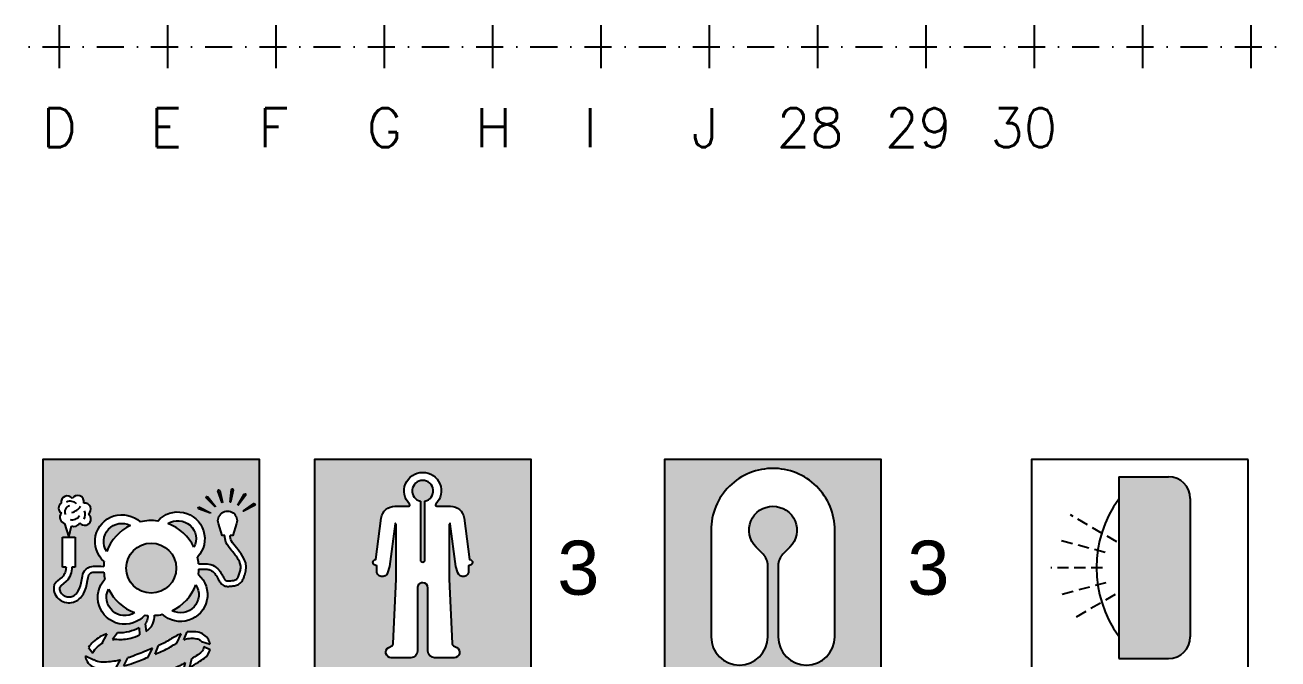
# Model space of a CAD drawing. Header units: millimetres. Extents: x 1084702 to 1166801, y 36632 to 124519.
# Drawn here: x 1107734 to 1113517, y 99983 to 102911 of the extents above; entities that cross this region are included whole.
import ezdxf
from ezdxf.enums import TextEntityAlignment as Align

# ---------------------------------------------------------------- set-up
doc = ezdxf.new("R2010")
doc.units = ezdxf.units.MM
doc.header["$LTSCALE"] = 250
doc.linetypes.add('DASHDOT', pattern=[1, 0.5, -0.25, 0, -0.25])
doc.linetypes.add('HIDDEN', pattern=[0.375, 0.25, -0.125])
doc.layers.get('0').update_dxf_attribs({"color": 255})
for name, color, linetype in [('%symbol', 1, 'Continuous'), ('SAFECO3', 80, 'Continuous'), ('SAFECO4', 130, 'Continuous'), ('SAFECO7', 255, 'Continuous'), ('SAFETX1', 1, 'Continuous')]:
    doc.layers.add(name, color=color, linetype=linetype)
doc.styles.add('18', font='romans', dxfattribs={"height": 180})
doc.styles.add('SYMBOL TXT', font='arial.ttf')

# ---------------------------------------------------------------- blocks, each defined once
blk = doc.blocks.new('A$C64097268')
at = {"color": 210}
for p, q in [((15500, -99.99999999994179), (15500, 100.0000000000582)), ((16000, -99.99999999988358), (16000, 100.0000000001164)), ((16500, -99.99999999985448), (16500, 100.0000000001455)), ((17000, -99.99999999988358), (17000, 100.0000000001164)), ((17500, -99.99999999988358), (17500, 100.0000000001164)), ((18000, -99.99999999982538), (18000, 100.0000000001746)), ((18500, -99.99999999979627), (18500, 100.0000000002037))]:
    blk.add_line(p, q, dxfattribs=at)
for p, q in [((19000, -99.9999999999709), (19000, 100.0000000000291)), ((19500, -99.9999999999709), (19500, 100.0000000000291)), ((20000, -99.9999999999709), (20000, 100.0000000000291)), ((20500, -99.9999999999709), (20500, 100.0000000000291)), ((21000, -99.9999999999709), (21000, 100.0000000000291))]:
    blk.add_line(p, q)
at = {"linetype": 'DASHDOT'}
blk.add_line((-2084.205947532144, 0), (35128.7032418942, 0), dxfattribs=at)
at = {"color": 210, "style": '18'}
for s, p in [('D', (15419.2473687584, -464.2173886311066)), ('E', (15919.2473687584, -464.2173886310484)), ('F', (16419.2473687584, -464.2173886310193)), ('G', (16919.2473687584, -464.2173886310484)), ('H', (17419.2473687584, -464.2173886310484)), ('I', (17919.2473687584, -464.2173886309902)), ('J', (18419.2473687584, -464.2173886309611))]:
    blk.add_text(s, height=180, dxfattribs=at).set_placement(p)
at = {"style": '18'}
for s, p in [('28', (18810.87966209298, -464.2173886311357)), ('29', (19310.87966209298, -464.2173886311357)), ('30', (19797.19565746692, -464.2173886311357))]:
    blk.add_text(s, height=180, dxfattribs=at).set_placement(p)
blk = doc.blocks.new('A.4.22_SYMB')
at = {"layer": 'SAFECO3'}
h = blk.add_hatch(color=256, dxfattribs=at)
h.dxf.hatch_style = 1
h.paths.add_polyline_path([(-600, 0), (600, 0), (600, 1200), (-600, 1200)])
edge = h.paths.add_edge_path(flags=16)
edge.add_arc((3.994500730186701e-09, 1025.563154069328), 102.9600000018763, -45.070620594803415, 90.00000000278283, ccw=False)
edge.add_arc((77.37507279785495, 947.9971066584403), 6.600000001790751, 134.9293794115795, 270.0000000064323)
edge.add_line((77.3750727985971, 941.3971066566592), (153.5950310281842, 941.3971066566592))
edge.add_arc((153.5950310282133, 864.8371066566615), 76.55999999999037, 7.499999999998522, 90.00000000002609, ccw=False)
edge.add_line((229.5000496149878, 874.8301919330261), (259.6658396439088, 645.6982682571943))
edge.add_arc((259.5060637641, 629.1968459784985), 16.50219577969458, -53.45161105265959, 89.44524796955221, ccw=False)
edge.add_line((269.3331455926163, 615.9397373840038), (254.1250654273899, 610.1698975328673))
edge.add_line((254.1250654273827, 610.1698975328472), (254.4597255333501, 584.9786763908887))
edge.add_arc((223.7033843882091, 580.9379563922703), 31.02063730396092, -163.08516418708996, 7.484564410227392, ccw=False)
edge.add_line((194.0247532292342, 571.9125039784703), (183.786477412199, 606.03673892601))
edge.add_line((183.786477412199, 606.0367389260209), (152.6536275634426, 842.5142112055419))
edge.add_arc((150.0362131294096, 842.1696220580488), 2.640000000013335, 7.500000000783778, 179.9999999988157)
edge.add_line((147.3962131293956, 842.169622058107), (147.3962131293665, 536.8015550062846))
edge.add_line((147.3962131293665, 536.8015550062846), (162.9709910589809, 180.0804928367124))
edge.add_arc((178.7959148888258, 180.7714239326306), 15.83999999998589, 182.5000000001745, 241.9973945946944)
edge.add_line((171.3588493630014, 166.7858722322271), (188.3086384413837, 157.7725208302545))
edge.add_arc((174.054262850128, 130.9668800712097), 30.35999999999006, -89.9999999999871, 61.997394594476475, ccw=False)
edge.add_line((174.054262850128, 100.6068800712237), (65.99999999913416, 100.6068800712237))
edge.add_arc((65.99999999914144, 137.5668800712156), 36.95999999999911, 180, 269.99999999998806, ccw=False)
edge.add_line((29.03999999913503, 137.5668800712156), (29.03999999913503, 487.3489887943088))
edge.add_arc((-4.292814992368221e-10, 487.3489887947217), 29.03999999956567, 359.9999999991925, 449.9999999991521)
edge.add_arc((-7.275957614183426e-12, 487.3489887942851), 29.04000000002269, 89.99999999998654, 179.9999999999462)
edge.add_line((-29.04000000000815, 487.3489887943142), (-29.04000000000815, 137.566880071221))
edge.add_arc((-66.00000000000728, 137.5668800712156), 36.95999999999997, -89.99999999997749, 0, ccw=False)
edge.add_line((-65.99999999999272, 100.6068800712237), (-174.0542628510011, 100.6068800712237))
edge.add_arc((-174.0542628509938, 130.9668800712097), 30.35999999999148, 118.0026054055121, 269.99999999997425, ccw=False)
edge.add_line((-188.3086384422422, 157.7725208302581), (-171.3588493638745, 166.7858722322308))
edge.add_arc((-178.7959148896989, 180.7714239326306), 15.83999999999637, 298.0026054053056, 357.4999999998255)
edge.add_line((-162.970991059854, 180.0804928367143), (-147.3962131302396, 536.8015550062864))
edge.add_line((-147.3962131302396, 536.8015550062846), (-147.3962131302687, 842.169622058107))
edge.add_arc((-150.0362131302827, 842.1696220580488), 2.64000000001431, 1.184322906836722e-09, 172.4999999992162)
edge.add_line((-152.6536275643157, 842.5142112055328), (-183.7864774130721, 606.0367389260118))
edge.add_line((-183.7864774130721, 606.0367389260209), (-194.0247532301073, 571.9125039784813))
edge.add_arc((-223.7033843890822, 580.9379563922703), 31.02063730396112, 172.5154355897725, 343.08516418709, ccw=False)
edge.add_line((-254.4597255342233, 584.9786763908924), (-254.1250654282558, 610.1698975328509))
edge.add_line((-254.1250654282558, 610.1698975328472), (-269.3331455934822, 615.9397373839838))
edge.add_arc((-259.5060637649731, 629.1968459784985), 16.50219577968123, 90.5547520304479, 233.4516110526597, ccw=False)
edge.add_line((-259.665839644782, 645.6982682571979), (-229.5000496158464, 874.8301919330297))
edge.add_arc((-153.5950310290791, 864.8371066566615), 76.55999999998814, 89.99999999997891, 172.5000000000008, ccw=False)
edge.add_line((-153.59503102905, 941.3971066566592), (-77.37507279946294, 941.3971066566592))
edge.add_arc((-77.3750727987208, 947.9971066584403), 6.600000001781152, 269.9999999935084, 405.0706205883786)
edge.add_arc((-5.427864380180836e-09, 1025.563154069576), 102.9600000016442, 89.99999999753982, 225.0706205951283, ccw=False)
h = blk.add_hatch(color=256, dxfattribs=at)
h.dxf.hatch_style = 1
edge = h.paths.add_edge_path()
edge.add_line((-12.53999999997905, 968.5181079742615), (-12.54000000001543, 643.640987540814))
edge.add_arc((-7.275957614183426e-12, 643.6409875408135), 12.54000000000815, 180, 360)
edge.add_line((12.54000000000087, 643.6409875408135), (12.54000000001543, 968.5181079744793))
edge.add_arc((-4.802132025361061e-10, 1025.563154069343), 58.40709617826157, 282.397924000715, 617.6020760002823)
at = {"layer": 'SAFECO7', "lineweight": -3}
blk.add_lwpolyline([(-600, 0), (600, 0), (600, 1200), (-600, 1200)], close=True, dxfattribs=at)
at = {"layer": 'SAFECO7'}
for points in [[(-1.011358108371496e-09, 1128.523154071212, -0.668624443439844), (72.7139238327727, 952.6697601175401, 0.6686244434223756), (77.3750727985971, 941.3971066566592), (153.5950310281769, 941.3971066566592, -0.3763733489131781), (229.5000496149878, 874.8301919330261), (259.6658396439088, 645.6982682571979, -0.7192139397847099), (269.3331455926163, 615.9397373840038), (254.1250654273827, 610.1698975328472), (254.4597255333501, 584.9786763908924, -0.9209148608570943), (194.0247532292342, 571.9125039784703), (183.786477412199, 606.0367389260209), (152.6536275634426, 842.5142112055328, 0.9366022079736813), (147.3962131293956, 842.169622058107), (147.3962131293665, 536.8015550062846), (162.9709910589809, 180.0804928367143, 0.2656000868021967), (171.3588493630014, 166.7858722322271), (188.3086384413837, 157.7725208302581, -0.7812673191955951), (174.054262850128, 100.6068800712237), (65.99999999913416, 100.6068800712237, -0.4142135623729762), (29.03999999913503, 137.5668800712156), (29.03999999913503, 487.3489887943142, 0.4142135623730951), (0, 516.3889887942933, 0.4142135623730951), (-29.04000000000815, 487.3489887943142), (-29.04000000000815, 137.5668800712156, -0.4142135623729762), (-65.99999999999272, 100.6068800712237), (-174.0542628510011, 100.6068800712237, -0.7812673191955951), (-188.3086384422422, 157.7725208302581), (-171.3588493638745, 166.7858722322271, 0.2656000868021967), (-162.970991059854, 180.0804928367143), (-147.3962131302396, 536.8015550062846), (-147.3962131302687, 842.169622058107, 0.9366022079736813), (-152.6536275643157, 842.5142112055328), (-183.7864774130721, 606.0367389260209), (-194.0247532301073, 571.9125039784703, -0.9209148608570943), (-254.4597255342233, 584.9786763908924), (-254.1250654282558, 610.1698975328472), (-269.3331455934895, 615.9397373840038, -0.7192139397847099), (-259.665839644782, 645.6982682571979), (-229.5000496158464, 874.8301919330261, -0.3763733489131781), (-153.59503102905, 941.3971066566592), (-77.37507279947022, 941.3971066566592, 0.6686244434223756), (-72.71392383363127, 952.6697601175401, -0.668624443439844)], [(-12.53999999997905, 968.5181079742615), (-12.54000000001543, 643.6409875408135, 1), (12.54000000000087, 643.6409875408135), (12.54000000001543, 968.5181079744798, 9.206709910147755)]]:
    blk.add_lwpolyline(points, format="xyb", close=True, dxfattribs=at)
at = {"layer": 'SAFETX1', "style": 'SYMBOL TXT'}
blk.add_attdef('NUMBER', text='', height=200, dxfattribs=at).set_placement((745.6670587044209, 600), align=Align.MIDDLE_LEFT)
blk = doc.blocks.new('S.4.14_SYMB')
at = {"layer": 'SAFECO3'}
h = blk.add_hatch(color=256, dxfattribs=at)
h.paths.add_polyline_path([(599.9999999999982, 1200), (-600.0000000000018, 1200), (-600.0000000000018, 0), (599.9999999999982, 0)])
h.paths.add_polyline_path([(316.3301361559916, 202.3239430895046, -0.0946075587607465), (326.233549589173, 175.3361722284026), (278.9385878728335, 191.6486208979477, 0.05321766405590142), (271.2592936106794, 198.2684262733092, 0.1057056787516804), (252.3320687833984, 206.1475854866912, 0.06682487117819809), (211.2569799461744, 208.2189946735307, 0.08033469671288579), (179.7142512156552, 200.3865577841643), (199.3264959100761, 243.6213302807009, -0.07860663462983712), (259.0007602514506, 242.0128744737158, -0.1057062732578866), (292.0107677245232, 228.2712048465473, -0.1067381103742705)], flags=16)
edge = h.paths.add_edge_path(flags=16)
edge.add_arc((26.20649224489352, 473.0358590745745), 136.1354359802691, 266.7446731304202, 284.9079062654446, ccw=False)
edge.add_arc((-148.1926921778741, 346.3368693160301), 166.9233001464295, 339.84657867084695, 356.83476692009384, ccw=False)
edge.add_arc((-54.57046230757624, 311.976983425553), 67.19505096750603, 312.66613718299044, 339.8465786693599, ccw=False)
edge.add_arc((-132.6174911606286, 396.656100924909), 182.355337756221, 304.60467179762986, 312.6661371837182, ccw=False)
edge.add_line((-29.05591442159675, 246.561234152221), (-33.75430975939707, 289.3915423388389))
edge.add_arc((-54.57080073064208, 311.9772094978398), 30.71544655988551, 312.665778695991, 339.846587957446)
edge.add_arc((-148.1920967150654, 346.3367354361581), 130.4426950154063, 339.8465879551617, 355.0338861748684)
edge.add_arc((-7.359930299235202, 542.9433597037132), 208.1830519580124, 262.11442427880957, 267.00449632462335, ccw=False)
edge.add_arc((-147.3941339190715, 435.1486618671515), 148.7029592308398, 137.0441948883072, 318.55850811038545, ccw=False)
edge.add_arc((7.275957614183426e-12, 597.7094492388023), 263.4411168000384, 185.0313498827466, 193.4397113830703, ccw=False)
edge.add_line((-262.4260415459885, 574.605450897594), (-281.1688065937636, 575.2256398294264))
edge.add_line((-281.1688065937633, 575.2256398294267), (-299.4838457421656, 576.0267354620448))
edge.add_line((-299.4838457421665, 576.0267354620446), (-316.6674633931569, 575.6775669238414))
edge.add_line((-316.6674633931561, 575.6775669238414), (-323.916169535421, 574.7539599964658))
edge.add_line((-323.9161695354214, 574.7539599964657), (-330.2379844228294, 573.1991980263555))
edge.add_line((-330.237984422829, 573.1991980263556), (-335.2940701151695, 571.0556719686281))
edge.add_line((-335.2940701151692, 571.0556719686283), (-339.1299522765125, 568.3498563797916))
edge.add_line((-339.129952276513, 568.3498563797912), (-342.2132437704875, 564.7613968976225))
edge.add_line((-342.2132437704877, 564.761396897622), (-344.9168566782189, 559.8507425363646))
edge.add_line((-344.9168566782191, 559.8507425363641), (-347.2468283212382, 553.5718205271977))
edge.add_line((-347.2468283212384, 553.5718205271987), (-349.1875912816928, 546.1946144900437))
edge.add_line((-349.1875912816922, 546.194614490043), (-352.459700465917, 528.6027299634106))
edge.add_line((-352.4597004659172, 528.6027299634115), (-355.9356986854344, 509.5145138266527))
edge.add_line((-355.9356986854345, 509.5145138266525), (-360.8609698514221, 490.4105878722482))
edge.add_line((-360.8609698514229, 490.4105878722476), (-367.4664167651531, 472.1135367467496))
edge.add_line((-367.4664167651517, 472.1135367467505), (-375.8185218361983, 455.2300583713086))
edge.add_line((-375.8185218361978, 455.2300583713077), (-383.4514034021727, 443.0392474967532))
edge.add_line((-383.451403402174, 443.0392474967521), (-395.5637477349294, 429.1980748106803))
edge.add_line((-395.5637477349301, 429.1980748106835), (-410.0197728467774, 417.9570949117411))
edge.add_line((-410.0197728467756, 417.9570949117369), (-426.7547795441184, 410.0166674888937))
edge.add_line((-426.7547795441187, 410.0166674888933), (-445.5727254866689, 405.8302358121531))
edge.add_line((-445.5727254866688, 405.8302358121582), (-465.3031251110707, 405.6883807585317))
edge.add_line((-465.3031251110715, 405.6883807585291), (-484.9214981291494, 409.8527820264135))
edge.add_line((-484.9214981291479, 409.8527820264135), (-498.5434046633902, 416.3637232252506))
edge.add_line((-498.5434046633909, 416.3637232252513), (-507.2127638258323, 421.979393828136))
edge.add_line((-507.2127638258316, 421.9793938281364), (-515.1678587294389, 428.8221925165137))
edge.add_line((-515.1678587294409, 428.8221925165126), (-522.2132570205383, 436.7227582052717))
edge.add_line((-522.2132570205376, 436.7227582052728), (-528.2428332503647, 445.4220117304795))
edge.add_line((-528.2428332503641, 445.4220117304794), (-533.1826577823681, 454.720074186757))
edge.add_line((-533.1826577823686, 454.7200741867564), (-538.9152385189036, 469.5531847019953))
edge.add_line((-538.9152385189045, 469.5531847019993), (-540.8965111153857, 489.9878559395268))
edge.add_line((-540.8965111153848, 489.9878559395256), (-536.9581639656188, 504.0840238407283))
edge.add_line((-536.958163965619, 504.0840238407254), (-532.2991277986316, 512.6894522573701))
edge.add_line((-532.2991277986312, 512.6894522573712), (-526.3213461606008, 520.0537736534757))
edge.add_line((-526.321346160601, 520.0537736534752), (-519.5786474961369, 526.490135804591))
edge.add_line((-519.5786474961369, 526.49013580459), (-505.822138544948, 537.4856640658553))
edge.add_line((-505.8221385449469, 537.4856640658545), (-492.958869355855, 548.3331626921126))
edge.add_line((-492.9588693558562, 548.3331626921135), (-487.9394396744702, 553.763508435628))
edge.add_line((-487.9394396744701, 553.7635084356298), (-483.6523623582864, 559.7297011688781))
edge.add_line((-483.6523623582871, 559.7297011688788), (-480.0664927914362, 566.1991556767325))
edge.add_line((-480.0664927914349, 566.1991556767316), (-477.1612651723416, 573.1014488260289))
edge.add_line((-477.1612651723408, 573.1014488260262), (-474.9277054408094, 580.3401939241132))
edge.add_line((-474.9277054408103, 580.3401939241157), (-473.3548225228019, 587.8081583187592))
edge.add_line((-473.3548225228024, 587.8081583187595), (-472.427098838156, 595.3905900505239))
edge.add_line((-472.4270988381559, 595.3905900505233), (-472.1236384626483, 602.9644500491852))
edge.add_line((-472.1236384626482, 602.964450049185), (-491.2569273464634, 602.964450049185))
edge.add_line((-491.2569273464633, 602.964450049185), (-491.2569273464632, 770.0714339531842))
edge.add_line((-491.2569273464633, 770.0714339531842), (-455.9154544664653, 770.0714339531842))
edge.add_line((-455.9154544664652, 770.0714339531842), (-479.9615676855906, 845.662132506924))
edge.add_arc((-471.9797211464866, 879.3336992891855), 34.60468586400005, 138.6450134546054, 256.6641878175098, ccw=False)
edge.add_arc((-478.4055140024793, 930.7512460571743), 34.60468586400002, 128.1975493897878, 235.6019460535421, ccw=False)
edge.add_arc((-465.5540144744682, 962.8871912411851), 34.604685864, 36.36717163714178, 188.2084805538072, ccw=False)
edge.add_arc((-407.7224820585016, 966.100734049196), 34.60468586400004, -12.521970082314624, 149.9938316513752, ccw=False)
edge.add_arc((-369.1681558425225, 924.3239880731853), 34.60468586399998, -52.12571557306052, 97.92768024174188, ccw=False)
edge.add_arc((-369.1681558425134, 869.6928984971855), 34.60468586399996, -140.87749394482108, 52.125715573079276, ccw=False)
edge.add_arc((-426.9996882584765, 863.2657266971946), 34.604685864, 243.5817306607355, 333.5607076487516, ccw=False)
edge.add_line((-442.3960315081622, 832.2748103137747), (-455.9154544664648, 770.0714339531816))
edge.add_line((-455.9154544664652, 770.0714339531842), (-420.5739815864599, 770.0714339531842))
edge.add_line((-420.5739815864599, 770.0714339531842), (-420.5739815864599, 602.964450049185))
edge.add_line((-420.5739815864599, 602.964450049185), (-439.6976422394747, 602.964450049185))
edge.add_line((-439.6976422394746, 602.964450049185), (-440.1060920260077, 592.770231135307))
edge.add_line((-440.1060920260079, 592.770231135306), (-441.3636277141943, 582.4921939742611))
edge.add_line((-441.3636277141941, 582.4921939742635), (-443.5296677838866, 572.20795098797))
edge.add_line((-443.5296677838869, 572.2079509879695), (-446.6753365226485, 562.0131512512744))
edge.add_line((-446.6753365226486, 562.0131512512744), (-450.8816100254797, 552.0198093898939))
edge.add_line((-450.8816100254789, 552.0198093898944), (-456.2338543586459, 542.3635459417146))
edge.add_line((-456.2338543586466, 542.3635459417128), (-462.7922065042609, 533.2364903680852))
edge.add_line((-462.7922065042603, 533.2364903680864), (-470.5326308309105, 524.8623955080553))
edge.add_line((-470.5326308309104, 524.8623955080548), (-485.2603606272747, 512.4426112070641))
edge.add_line((-485.2603606272751, 512.442611207065), (-498.2370275205916, 502.0704079054281))
edge.add_line((-498.2370275205922, 502.0704079054267), (-502.4619066532126, 498.0374748773606))
edge.add_line((-502.4619066532123, 498.0374748773611), (-505.2428107028264, 494.6115432470111))
edge.add_line((-505.2428107028263, 494.6115432470106), (-506.7327848036604, 491.8595007627145))
edge.add_line((-506.7327848036603, 491.8595007627155), (-507.5608391150761, 488.8957212478132))
edge.add_line((-507.5608391150763, 488.8957212478126), (-507.8495533533297, 484.8822104347057))
edge.add_line((-507.8495533533296, 484.8822104347055), (-507.3628868215692, 479.8627746456036))
edge.add_line((-507.3628868215692, 479.8627746456041), (-505.9676544875271, 474.1793521608763))
edge.add_line((-505.9676544875274, 474.1793521608779), (-503.6601666819641, 468.2087041742938))
edge.add_line((-503.6601666819643, 468.2087041742925), (-500.5260777811735, 462.3095160241217))
edge.add_line((-500.5260777811727, 462.309516024121), (-496.7129778703542, 456.8081140056743))
edge.add_line((-496.7129778703547, 456.8081140056747), (-492.4135358217343, 451.9868075405835))
edge.add_line((-492.4135358217336, 451.986807540583), (-487.7517854500851, 447.9768718056581))
edge.add_line((-487.7517854500857, 447.9768718056584), (-482.684008206905, 444.694164612054))
edge.add_line((-482.6840082069048, 444.694164612054), (-477.1715205863165, 442.0593291235855))
edge.add_line((-477.1715205863165, 442.0593291235855), (-471.2778610580299, 440.0785500746424))
edge.add_line((-471.2778610580299, 440.0785500746424), (-465.1013652146737, 438.7674623969215))
edge.add_line((-465.1013652146739, 438.7674623969215), (-458.7658010090182, 438.1362193476671))
edge.add_line((-458.7658010090181, 438.1362193476671), (-452.4124760734727, 438.1818976545765))
edge.add_line((-452.4124760734721, 438.1818976545765), (-446.192904286597, 438.8843682293082))
edge.add_line((-446.1929042865977, 438.8843682293082), (-440.2621483224005, 440.203784530706))
edge.add_line((-440.2621483223993, 440.2037845307059), (-434.7435616069934, 442.0883006823131))
edge.add_line((-434.7435616069943, 442.0883006823133), (-429.6276410054069, 444.5157031311097))
edge.add_line((-429.627641005407, 444.5157031311101), (-424.8016798672043, 447.5054543577581))
edge.add_line((-424.8016798672033, 447.5054543577571), (-420.2062325478188, 451.0788661735271))
edge.add_line((-420.20623254782, 451.0788661735278), (-415.8180868398078, 455.2521343634713))
edge.add_line((-415.8180868398085, 455.2521343634726), (-411.6367302224118, 460.0303075571587))
edge.add_line((-411.6367302224098, 460.0303075571574), (-407.6758032948422, 465.4031409222659))
edge.add_line((-407.6758032948437, 465.4031409222662), (-404.1403791705038, 471.0497222937265))
edge.add_line((-404.1403791705034, 471.0497222937265), (-397.3193961004821, 484.8380929119743))
edge.add_line((-397.3193961004818, 484.8380929119739), (-391.8540721077239, 499.9770099025928))
edge.add_line((-391.8540721077243, 499.9770099025918), (-387.6018764002745, 516.4702402651742))
edge.add_line((-387.6018764002747, 516.4702402651747), (-384.3245471549593, 534.4674787661734))
edge.add_line((-384.3245471549599, 534.4674787661752), (-379.7314414183481, 559.1614547883673))
edge.add_line((-379.7314414183475, 559.1614547883655), (-372.1215582971744, 579.6689415467529))
edge.add_line((-372.1215582971745, 579.6689415467554), (-361.087450883535, 592.5108825222728))
edge.add_line((-361.087450883535, 592.5108825222705), (-351.1348376235716, 599.5314152121857))
edge.add_line((-351.134837623571, 599.5314152121864), (-340.4954387832278, 604.0419852540219))
edge.add_line((-340.4954387832277, 604.0419852540217), (-329.8520502586701, 606.6595778292249))
edge.add_line((-329.8520502586707, 606.6595778292249), (-319.0509161789104, 608.0358237500623))
edge.add_line((-319.0509161789105, 608.0358237500623), (-299.1046634238899, 608.4411286199902))
edge.add_line((-299.1046634238901, 608.4411286199902), (-279.9251071218005, 607.6022192043748))
edge.add_line((-279.9251071218005, 607.6022192043747), (-263.2754299984176, 607.05128952861))
edge.add_arc((-1.01863406598568e-10, 597.7094492387805), 263.4411167999369, 172.1629916155899, 177.9678181297573, ccw=False)
edge.add_arc((-162.5607873716617, 745.1035831579065), 148.702959230845, 47.04419488828489, 228.5585081103717, ccw=False)
edge.add_arc((-5.456968210637569e-11, 597.7094492388169), 263.4411167999938, 82.16299161559567, 103.43971138305221, ccw=False)
edge.add_arc((147.3941339190969, 760.2702366104822), 148.7029592308452, -42.9558051117296, 138.5585081103963, ccw=False)
edge.add_arc((3.637978807091713e-11, 597.7094492387951), 263.4411167999542, 5.245026877093892, 13.439711383066424, ccw=False)
edge.add_spline(control_points=[(262.3380535226443, 621.791967686444), (274.1204594711671, 621.8430832646263), (286.0342717814547, 622.4746628771136), (312.4461327186636, 621.7129657878104), (327.1921504984039, 619.7555448407802), (354.3058935202189, 607.2199857439409), (366.3162273043836, 597.3579454402498), (383.4337189323032, 576.6828469330649), (389.2883494877806, 566.3652281058457), (398.2473987436442, 549.5332565188146), (401.5083396669997, 542.7455982276006), (407.3849336627591, 533.3451499084767), (409.7806801379393, 530.5958693471766), (415.5965624809523, 527.4969114747073), (419.5959624335646, 526.7273772915505), (429.1141300724757, 526.4566699309071), (434.6254528643312, 526.8987867198448), (445.335045722406, 527.9000934794167), (450.5221405598622, 528.5719858814264), (462.5474058418531, 531.1872506155923), (468.6999825242729, 533.6251319447329), (477.5777155977466, 540.9104283295746), (480.8293922000285, 546.3602557984268), (486.2468291524474, 559.9850835812686), (488.3204870127938, 567.9914353708591), (492.6168358908235, 583.4658820157638), (494.5875437495324, 590.5900800807722), (497.030255769494, 613.3674433670094), (491.2865808023471, 629.4975607821543), (472.1087147976923, 662.0981420604076), (458.9399633794583, 677.9521797658817), (433.8288744254151, 709.176130340682), (421.6963549865959, 724.8092193520861), (408.6492514870824, 753.6887481406302), (407.3855394894545, 766.0299238762091), (407.3855394894545, 779.359404662624)], knot_values=[0.001833252626567349, 0.001833252626567349, 0.001833252626567349, 0.001833252626567349, 0.2898991778546249, 0.2898991778546249, 0.6357567511265334, 0.6357567511265334, 0.9816143243984419, 0.9816143243984419, 1.274986291568746, 1.274986291568746, 1.44612559601979, 1.44612559601979, 1.571309555370625, 1.571309555370625, 1.696493514721461, 1.696493514721461, 1.821677474072296, 1.821677474072296, 1.946861433423132, 1.946861433423132, 2.138738180325207, 2.138738180325207, 2.330614927227283, 2.330614927227283, 2.522491674129358, 2.522491674129358, 2.714368421031434, 2.714368421031434, 3.178705892508669, 3.178705892508669, 3.643043363985905, 3.643043363985905, 4.10738083546314, 4.10738083546314, 4.416261075931803, 4.416261075931803, 4.416261075931803, 4.416261075931803], degree=3, periodic=0)
edge.add_line((407.3855394894545, 779.359404662624), (393.5365191662841, 779.359404662624))
edge.add_line((393.5365191662841, 779.359404662624), (372.0118828237406, 844.1285607852743))
edge.add_arc((422.3794138896956, 860.8671267102873), 53.0760565123836, -18.38311764854558, 198.3831176485456, ccw=False)
edge.add_line((472.7469449556484, 844.1285607852733), (451.2223086131049, 779.3594046626231))
edge.add_line((451.2223086131035, 779.359404662624), (437.3855394894545, 779.359404662624))
edge.add_spline(control_points=[(437.3855394894545, 779.359404662624), (437.3855394894545, 773.9265294187062), (438.2182811580187, 768.756504299352), (441.0397322369372, 752.7822083240026), (447.6439567636753, 741.4557747155486), (465.9547196429685, 716.5722293443396), (477.7142043234544, 702.9667780942109), (500.5854336688553, 672.9238915872556), (511.8442332613322, 656.4822464196332), (522.0870898015037, 629.2067998644634), (524.3945085040741, 620.3069227311353), (526.1027356806571, 601.4614677201898), (525.0881588591565, 591.2035281888675), (522.0831493776477, 577.4047280446975), (520.7050780277987, 572.4930798029236), (518.1098398156155, 563.145199721359), (516.8504606746264, 558.3757657444949), (513.3744554167406, 547.0458223177993), (511.1189581351045, 540.5398532703839), (504.4160688420652, 527.4542654402321), (499.829349154641, 520.5964331499708), (486.0550827777097, 508.8495290750725), (478.9134556277186, 505.5028348968335), (465.0669503155132, 500.7855314869666), (458.2897105872744, 499.4667286348267), (445.3905958856612, 497.6697053494427), (439.6545029311947, 497.1340612874628), (426.3826843690094, 496.405583147076), (418.8105604539214, 496.2269516527449), (406.6909440901345, 499.0795460225199), (402.9206847479345, 500.310997749184), (395.01365794923, 504.4233232391416), (391.1763774782285, 507.342930596511), (384.1322356869405, 514.2488169267599), (381.2498281856006, 518.5130485623231), (375.0472030369256, 528.5746534351347), (372.0576837031313, 534.7771349399554), (366.7760578288999, 544.885391984586), (364.091404107332, 549.7890699303825), (357.1226060076569, 561.3326792125008), (352.8049791196372, 567.2046175979194), (343.4824601428536, 576.4954774455691), (339.0139631458496, 580.0603595107241), (329.8070471450173, 585.7248485518357), (325.4609700304336, 587.6589188247308), (313.4972511318392, 591.0397049966268), (305.3077324680035, 591.9570948707405), (286.0876410987439, 592.3993968100258), (275.1251330704035, 591.8593654174947), (263.3756295279727, 591.8357969193858)], knot_values=[0.006065761490308574, 0.006065761490308574, 0.006065761490308574, 0.006065761490308574, 0.2053405365043615, 0.2053405365043615, 0.6033093616361223, 0.6033093616361223, 1.013064943853038, 1.013064943853038, 1.422820526069954, 1.422820526069954, 1.603070798868143, 1.603070798868143, 1.783321071666331, 1.783321071666331, 1.898877605203047, 1.898877605203047, 2.014434138739763, 2.014434138739763, 2.146569607128641, 2.146569607128641, 2.278705075517519, 2.278705075517519, 2.410840543906397, 2.410840543906397, 2.539295738244307, 2.539295738244307, 2.667750932582218, 2.667750932582218, 2.796206126920128, 2.796206126920128, 2.849291163679626, 2.849291163679626, 2.902376200439124, 2.902376200439124, 2.980427607606638, 2.980427607606638, 3.129010814838322, 3.129010814838322, 3.277594022070006, 3.277594022070006, 3.521473210741461, 3.521473210741461, 3.704426046643101, 3.704426046643101, 3.88737888254474, 3.88737888254474, 4.143076753009623, 4.143076753009623, 4.416261075931803, 4.416261075931803, 4.416261075931803, 4.416261075931803], degree=3, periodic=0)
edge.add_arc((-5.820766091346741e-11, 597.7094492388169), 263.4411168000463, 352.1629916156121, 358.72243414056913, ccw=False)
edge.add_arc((162.5607873716726, 450.3153153197309), 148.7029592308479, -132.9558051117129, 48.55850811039738, ccw=False)
h.paths.add_polyline_path([(325.4975657899686, 146.5981190318562, -0.184796795210541), (294.0536769476385, 98.57618924683993, -0.01417972624580055), (260.87912741947, 76.01448335034365, -0.007680400334066227), (212.5466687433127, 46.14696549912333), (223.2885475507846, 95.42619297924102, 0.00292520856067321), (241.2277445487107, 106.749049414324, 0.0141797372778109), (272.691688868179, 128.1473891766982, 0.1847968419457823), (289.8517119755397, 154.3546328003868, 0.05361578764034679), (290.7701051014865, 162.8945900124381)], flags=16)
h.paths.add_polyline_path([(115.8426095953673, 361.1049018967024, 0.1917985088281117), (246.7839356643453, 505.5199101422222, -0.7734698222529817)], flags=0)
h.paths.add_polyline_path([(165.3835639059962, 233.9338646989345), (140.761135352046, 181.2632823703025, 0.01170858819187306), (124.127139764465, 171.4627136367817, -0.03296047648619003), (55.37887864802724, 134.7974988845053, -0.004508516996605162), (21.40777337791042, 119.828699211721), (40.36889312148378, 168.0464196864195, 0.03296046931190728), (104.8779459558718, 202.4507587146254, -0.03805167677938907)], flags=16)
h.paths.add_polyline_path([(187.5063337265365, 73.70222240299336), (174.8436310019097, 24.59405361219615, -0.004747454972948663), (150.7506437272878, 11.72926697439107), (133.7661647344921, 44.01445058343234, 0.006440231071731375), (165.564022063807, 61.12839227117729, 0.006866740567566102)], flags=16)
h.paths.add_polyline_path([(-138.6411167999941, 597.7094492388132, -1), (138.641116800005, 597.7094492388132, -1)], flags=0)
h.paths.add_polyline_path([(6.999789184488691, 153.3428811321792), (-17.61626098063425, 103.522452234407, -0.006874578776687577), (-98.10413565698036, 72.06401311498121, -0.02742637759706573), (-151.4657739411214, 55.32298403643654), (-128.9867248218234, 99.85604891383264, 0.01011272687696739), (-110.9155625673247, 106.2203850025544, 0.007285479482411287), (-26.63457969687443, 139.2412126149575, 0.004509259772077883)], flags=16)
h.paths.add_polyline_path([(-64.78885050489953, 227.0870048697398, -0.0396738263750566), (-113.6989228828825, 209.9065385403919, -0.08328507398304234), (-189.7163974133109, 202.8693718550348, 0.04999177299678026), (-215.5146815416101, 202.1978537076502), (-187.0238154346171, 239.2498666604661, 0.08328493873280914), (-123.0243055572682, 245.1744791966958, 0.05123767669790501), (-67.42957405484958, 266.1564854890748)], flags=16)
h.paths.add_polyline_path([(236.6045473421091, 713.5520588341606, 0.1917985088281084), (92.18953909660013, 844.4933849031513, -0.7734698222531496)], flags=0)
h.paths.add_polyline_path([(-92.18953909659649, 350.9255135744606, -0.7734698222526729), (-236.6045473421254, 481.8668396434041, 0.191798508828089)], flags=0)
h.paths.add_polyline_path([(-169.7854743754233, 88.40425867727026), (-193.6924347810873, 46.46297790470999, -0.03655979396912488), (-266.9529213663318, 39.76549827555209, -0.1060523418080812), (-322.4495312330291, 50.62489663671295, -0.1596342195224967), (-355.719977297158, 79.87293293508628, -0.1340575055706989), (-364.1619604494063, 110.7935021937592), (-317.3334341287209, 89.99161201555398, 0.07931491629248522), (-308.0908063423594, 84.16021264123628, 0.1060522887838232), (-267.6124151095264, 76.23953654941579, 0.04276201737106993), (-188.2642833324007, 84.48565923554997, 0.009970508076616437)], flags=16)
h.paths.add_polyline_path([(-284.4861547055552, 215.9681137088191, 0.04165317858317592), (-320.7948371446328, 189.4182636347141, 0.0742385936416431), (-347.5480333941832, 158.1638129551866), (-323.043343427913, 126.8945108226035, -0.107395358036214), (-296.8879629020448, 161.8637401593296, -0.02800459779058405), (-276.1786853632711, 177.8912529956688), (-245.232827857606, 233.1987246512399, 0.06734363288578366)], flags=16)
h.paths.add_polyline_path([(327.375241353524, 901.661617388454), (261.8362193133707, 926.0356972384907), (259.3873285622667, 933.1309662819403), (267.4547189498389, 934.8876895523426), (328.264353830722, 903.6678844427079)], flags=16)
h.paths.add_polyline_path([(511.4219228389175, 913.4121644626721), (510.2884590462181, 915.2912302733312), (567.8461750867627, 954.9972562985058), (575.0629052585191, 952.9335910306108), (571.8746636875567, 945.3175566294667)], flags=16)
h.paths.add_polyline_path([(353.5168892581987, 937.9899895354465), (304.4192944861843, 987.7783954761835), (305.1984359985854, 995.2438390138122), (313.2523980628084, 993.4265444910707), (355.1705839148908, 939.4325298199983)], flags=16)
h.paths.add_polyline_path([(480.8728406096398, 946.1200939485716), (479.0514460214017, 947.3440834272915), (514.4359605735935, 1007.654905909018), (521.8486819535374, 1008.834511967521), (522.1778290107886, 1000.584631572696)], flags=16)
h.paths.add_polyline_path([(392.5623018088063, 959.8667383061256), (369.1062589156772, 1025.739898472559), (372.9674337065571, 1032.176608652779), (379.4987803895838, 1027.125829027762), (394.670702021087, 960.475242237866)], flags=16)
h.paths.add_polyline_path([(439.3630011939586, 962.8529451099603), (437.1949767894821, 963.1925016909518), (443.7757829072707, 1032.806811781309), (449.9954669550552, 1037.008649362135), (453.7803256081588, 1029.670822075379)], flags=16)
h.paths.add_polyline_path([(-115.8426095953655, 834.3139965809423, 0.1917985088280945), (-246.7839356643635, 689.8989883354625, -0.7734698222527615)], flags=0)
at = {"layer": 'SAFECO7'}
for p, q in [((-479.9615661224834, 845.662127593183), (-455.9154544664652, 770.0714339531842)), ((-491.2569273464633, 770.0714339531842), (-420.5739815864599, 770.0714339531842)), ((-491.2569273464633, 602.964450049185), (-491.2569273464633, 770.0714339531842)), ((-455.9154544664652, 770.0714339531842), (-442.3960289384358, 832.2748221371876)), ((-420.5739815864599, 770.0714339531842), (-420.5739815864599, 602.964450049185)), ((-472.1236384626482, 602.964450049185), (-491.2569273464633, 602.964450049185)), ((-420.5739815864599, 602.964450049185), (-439.6976422394746, 602.964450049185)), ((-33.75430975939707, 289.3915423388389), (-29.05591442159675, 246.561234152221)), ((-245.22847987147, 233.206495517501), (-276.1786853632675, 177.8912529956724)), ((-187.0238154346171, 239.2498666604661), (-215.5146815416101, 202.1978537076502)), ((-67.42957405484958, 266.1564854890748), (-64.78885050489953, 227.0870048697398)), ((140.761135352046, 181.2632823703025), (165.3835639059962, 233.9338646989345)), ((179.7142512156552, 200.3865577841643), (199.2871182036452, 243.534522972026)), ((-347.5480333941832, 158.1638129551866), (-323.043343427913, 126.8945108226035)), ((-17.61626098063607, 103.522452234407), (6.999789184488691, 153.3428811321792)), ((21.40777337791042, 119.828699211721), (40.36889312148378, 168.0464196864195)), ((278.9385878728335, 191.6486208979477), (326.233549589173, 175.3361722284026)), ((290.7701051014865, 162.8945900124381), (325.4975657899686, 146.5981190318562)), ((-364.1619604494063, 110.7935021937592), (-317.3334341287209, 89.99161201555398)), ((-193.6924347810873, 46.46297790470999), (-169.7854743754233, 88.40425867727026)), ((-151.4657739411214, 55.32298403643654), (-128.9867248218234, 99.85604891383264)), ((187.5063337265365, 73.70222240299336), (174.8436310019079, 24.59405361219251)), ((223.2885475507846, 95.42619297924102), (212.5466687433127, 46.14696549912333))]:
    blk.add_line(p, q, dxfattribs=at)
for points in [[(-600.0000000000018, 0), (599.9999999999982, 0), (599.9999999999982, 1200), (-600.0000000000018, 1200), (-600.0000000000018, 0)], [(353.5168892581987, 937.9899895354465), (304.4192944861843, 987.7783954761835), (305.1984359985854, 995.2438390138122), (313.2523980628084, 993.4265444910707), (355.1705839148908, 939.4325298199983)], [(392.5623018088063, 959.8667383061256), (369.1062589156772, 1025.739898472559), (372.9674337065571, 1032.176608652779), (379.4987803895838, 1027.125829027762), (394.670702021087, 960.475242237866)], [(437.1949767894821, 963.1925016909518), (443.7757829072707, 1032.806811781309), (449.9954669550552, 1037.008649362135), (453.7803256081588, 1029.670822075379), (439.3630011939586, 962.8529451099603)], [(479.0514460214017, 947.3440834272915), (514.4359605735935, 1007.654905909018), (521.8486819535374, 1008.834511967521), (522.1778290107886, 1000.584631572696), (480.8728406096398, 946.1200939485716)], [(327.375241353524, 901.661617388454), (261.8362193133707, 926.0356972384907), (259.3873285622667, 933.1309662819403), (267.4547189498389, 934.8876895523426), (328.264353830722, 903.6678844427079)], [(510.2884590462181, 915.2912302733312), (567.8461750867627, 954.9972562985058), (575.0629052585191, 952.9335910306108), (571.8746636875567, 945.3175566294667), (511.4219228389175, 913.4121644626721)]]:
    blk.add_lwpolyline(points, close=True, dxfattribs=at)
for points in [[(35.92164153986778, 858.6900188027503, -1.013302967946072), (256.2267874542504, 658.9389797915355, -0.7734698222528226)], [(407.3855394894545, 779.359404662624), (393.5365191662841, 779.359404662624), (372.0118828237446, 844.1285607852624, -1.386103725155707), (472.7469449556429, 844.1285607852624), (451.2223086131035, 779.359404662624), (437.3855394894545, 779.359404662624)], [(-260.9805695639316, 633.6310907786828, -1.013302967946072), (-61.22953055270955, 853.9362366930582, -0.7734698222528226)], [(-246.7839356643399, 689.8989883354225, -0.7734698222528921), (-115.8426095953491, 834.3139965809241)], [(-115.842609595371, 834.3139965809387, 0.1917985088280805), (-246.7839356643617, 689.8989883354661, -0.06633320487620341)], [(35.92164153984595, 858.6900188027357, 0.09310483964098976), (-61.2295305527241, 853.9362366930727, -0.06633320487620341)], [(92.18953909662196, 844.4933849031659, -0.7734698222528921), (236.6045473421091, 713.5520588341751)], [(236.6045473421091, 713.5520588341606, 0.1917985088281082), (92.18953909660013, 844.4933849031513, -0.06633320487620341)], [(-260.9805695639607, 633.6310907786974, 0.02533375143386807), (-263.2754299984172, 607.0512895286083, 0.02533375143386807)], [(262.338053522637, 621.7919676864112, 0.03577130223121495), (256.2267874542358, 658.938979791521)], [(-262.4260415459885, 574.605450897594, 0.03670486842047173), (-256.2267874542686, 536.4799186860328)], [(260.9805695639425, 561.7878076989582, -1.013302967946072), (61.22953055272774, 341.4826617845683, -0.7734698222528226)], [(260.9805695639207, 561.7878076989728, 0.02862878489883974), (263.3756295279727, 591.8357969193894, 0.02862878489883974)], [(-35.92164153985686, 336.7288796748762, -1.013302967946072), (-256.2267874542249, 536.479918686091, -0.7734698222528226)], [(115.8426095953673, 361.1049018967024, 0.1917985088281068), (246.7839356643435, 505.5199101422186, -0.06633320487620341)], [(246.7839356643581, 505.519910142204, -0.7734698222528921), (115.8426095953673, 361.1049018967024)], [(-92.18953909659649, 350.9255135744606, -0.7734698222528921), (-236.6045473420982, 481.8668396434514)], [(-236.60454734212, 481.8668396433932, 0.191798508828068), (-92.18953909661104, 350.9255135744606, -0.06633320487620341)], [(-35.92164153979866, 336.7288796748762, 0.02134020305303098), (-18.23907444894758, 335.0447609948169, -0.06633320487620341)], [(-18.23907444894758, 335.0447609948169, -0.06636469314859592), (-25.7360315487258, 301.394452596287, -0.1191559999999956), (-33.75430975939707, 289.3915423388389)], [(-29.05591442159675, 246.561234152221, 0.03518887311760732), (-9.030907294649296, 262.5672292892559, 0.119156000000016), (8.510339648242734, 288.8255839184712, 0.0742615673021353), (18.4759586688142, 337.1200934849912)], [(18.47595857870147, 337.1200918554096, 0.07941839761156856), (61.22953055277139, 341.4826617845683, -0.06633320487620341)], [(-245.22847987147, 233.206495517501, 0.01123304573255069), (-252.339917777239, 230.9812443403789, 0.05565801603090632), (-284.4874483454423, 215.9673239109979, 0.0416519999999945), (-320.7950206591941, 189.418104413402, 0.0742381552233597), (-347.5480333941832, 158.1638129551866)], [(-215.5146815416101, 202.1978537076502, -0.04999176500972584), (-189.7164015251856, 202.869372159359, 0.0832829640377907), (-113.7007966750989, 209.9060430950631, 0.03967530969970703), (-64.78885050489953, 227.0870048697398, 0.03967530969970703)], [(-67.42957405484958, 266.1564854890748, -0.05123899999998989), (-123.0257892552345, 245.1740868936613, -0.08328295009247424), (-187.0238154346171, 239.2498666604661)], [(165.3835639059962, 233.9338646989345, 0.03805200000000447), (104.8774538147027, 202.4504530053382, -0.03296020811568311), (40.36889312148378, 168.0464196864195)], [(179.7142512156552, 200.3865577841643, -0.08033472393933383), (211.2569909230715, 208.2189955874201, -0.06682518555727741), (252.3322698365064, 206.1475481031666, -0.1057046243672354), (271.2592936106794, 198.2684262733092, -0.05321766405590142), (278.9385878728335, 191.6486208979477)], [(326.233549589173, 175.3361722284026, 0.09460755876074657), (316.3301361559916, 202.3239430895046, 0.1067381103742705), (292.0107677245232, 228.2712048465473, 0.1057051043769458), (259.0011489726512, 242.0128021949495, 0.06682498496962408), (208.2304593090721, 244.5732320174284, 0.01628260184176067), (199.2871182036452, 243.534522972026, 0.01628260184176067)], [(-323.043343427913, 126.8945108226035, -0.107394898923569), (-296.8881039093121, 161.8636178184097, -0.04165200000000285), (-265.4781521997957, 184.8315396741673)], [(6.999789184488691, 153.3428811321792, -0.004508519485416531), (-26.62903728121637, 139.243477807453, -0.007285961494445033), (-110.915563823839, 106.2203845312615, -0.01011272616862496), (-128.9867248218234, 99.85604891383264, -0.01011272616862496)], [(21.40777337791042, 119.828699211721, 0.004508516635664939), (55.37887593930463, 134.7974976616679, 0.03296047657521712), (124.1271374186963, 171.4627121796366, -0.01170858986661066), (140.761135352046, 181.2632823703025)], [(212.5466687433127, 46.14696549912333, 0.007680671621279161), (260.8808182128978, 76.01556443011214, 0.01417901808932192), (294.0536795704884, 98.57619114156114, 0.1847967847936643), (325.4975657899686, 146.5981190318562)], [(290.7701051014865, 162.8945900124381, -0.05361578764034678), (289.8517119755397, 154.3546328003868, -0.1847967514362864), (272.6917013050606, 128.1473981610034, -0.01417902145520617), (241.2293758287469, 106.7500924437627, -0.002925475551828632), (223.2885475507846, 95.42619297924102)], [(-364.1619604494063, 110.7935021937592, 0.1340564123611986), (-355.7201101203045, 79.87315805099206, 0.1596360000000303), (-322.4493173121391, 50.62480504327687, 0.1060518793659879), (-266.9529352420668, 39.76549802465888, 0.03655980086602024), (-193.6924347810873, 46.46297790470999)], [(-169.7854743754233, 88.40425867727026, -0.009970508076616376), (-188.2642833324007, 84.48565923554997, -0.04276202564615088), (-267.612430544732, 76.2395362703246, -0.1060519131789366), (-308.0906862446445, 84.1601612194936, -0.07931586445482654), (-317.3334341287209, 89.99161201555398, -0.07931586445482654)], [(-151.4657739411214, 55.32298403643654, 0.02742637548696152), (-98.1041396856981, 72.06401160388486, 0.006874579118978733), (-17.61626098063607, 103.522452234407)], [(187.5063337265365, 73.70222240299336, -0.006866754635621989), (165.5639767605444, 61.12836713064462, -0.006440221831339055), (133.7661647344921, 44.01445058343234), (150.7506437272878, 11.72926697439107, 0.004747454972947016), (174.8436310019006, 24.59405361219251)]]:
    blk.add_lwpolyline(points, format="xyb", dxfattribs=at)
for points in [[(-472.1236384626482, 602.964450049185), (-472.4270988381559, 595.3905900505197), (-473.3548225228024, 587.8081583187595), (-474.9277054408103, 580.3401939241157), (-477.1612651723426, 573.1014488260262), (-480.0664927914349, 566.1991556767316), (-483.6523623582852, 559.7297011688788), (-487.9394396744701, 553.7635084356298), (-492.9588693558562, 548.3331626921135), (-505.8221385449524, 537.4856640658545), (-519.5786474961369, 526.49013580459), (-526.321346160601, 520.0537736534752), (-532.2991277986312, 512.6894522573712), (-536.958163965619, 504.0840238407254), (-539.643341488716, 494.4732120532572), (-540.3623283186989, 484.4783415746642), (-539.386028758965, 474.4088738154387), (-536.9380891049095, 464.4372906377394), (-533.1826577823686, 454.7200741867564), (-528.2428332503641, 445.4220117304794), (-522.2132570205376, 436.7227582052728), (-515.1678587294391, 428.8221925165126), (-507.2127638258335, 421.9793938281364), (-498.5434046633909, 416.3637232252513), (-489.3636804560756, 411.9760375231708), (-479.830892650587, 408.7721968071564), (-470.0863548263605, 406.7037191799463), (-460.2596954243654, 405.7246413514367), (-450.4724841138614, 405.7950081666932), (-440.841601207745, 406.8827698458044), (-431.4822964913055, 408.9649359789619), (-422.5241934826499, 412.0239963286585), (-414.1032356536107, 416.0195731265412), (-406.2734048725051, 420.8702641105338), (-399.0455178117791, 426.4906564751582), (-392.4137433484448, 432.7976880215865), (-386.3618207737254, 439.7134182170121), (-380.8669865940119, 447.1669332543534), (-375.8185218361996, 455.2300583713077), (-367.4664167651517, 472.1135367467505), (-360.860969851421, 490.4105878722476), (-355.9356986854345, 509.5145138266525), (-352.4597004659172, 528.6027299634152), (-349.1875912816922, 546.194614490043), (-347.2468283212384, 553.5718205271987), (-344.9168566782191, 559.8507425363641), (-342.2132437704877, 564.761396897622), (-339.129952276513, 568.3498563797912), (-335.2940701151692, 571.0556719686283), (-330.237984422829, 573.1991980263556), (-323.9161695354214, 574.7539599964657), (-316.6674633931561, 575.6775669238414), (-299.4838457421665, 576.0267354620446), (-281.1688065937651, 575.2256398294267), (-262.4260415459885, 574.605450897594)], [(-439.6976422394746, 602.964450049185), (-440.1060920260079, 592.770231135306), (-441.3636277141941, 582.4921939742635), (-443.5296677838869, 572.2079509879695), (-446.6753365226486, 562.0131512512744), (-450.8816100254789, 552.0198093898944), (-456.2338543586466, 542.3635459417128), (-462.7922065042603, 533.2364903680864), (-470.5326308309104, 524.8623955080548), (-485.2603606272769, 512.442611207065), (-498.2370275205922, 502.0704079054267), (-502.4619066532123, 498.0374748773611), (-505.2428107028263, 494.6115432470106), (-506.7327848036603, 491.8595007627155), (-507.5608391150763, 488.8957212478126), (-507.8495533533296, 484.8822104347055), (-507.3628868215692, 479.8627746456041), (-505.9676544875274, 474.1793521608779), (-503.6601666819643, 468.2087041742925), (-500.5260777811727, 462.309516024121), (-496.7129778703547, 456.8081140056747), (-492.4135358217336, 451.986807540583), (-487.7517854500857, 447.9768718056584), (-482.6840082069048, 444.694164612054), (-477.1715205863165, 442.0593291235855), (-471.2778610580299, 440.0785500746424), (-465.1013652146739, 438.7674623969215), (-458.7658010090181, 438.1362193476671), (-452.4124760734721, 438.1818976545765), (-446.1929042865977, 438.8843682293082), (-440.2621483224011, 440.2037845307059), (-434.7435616069943, 442.0883006823133), (-429.627641005407, 444.5157031311101), (-424.8016798672052, 447.5054543577571), (-420.20623254782, 451.0788661735278), (-415.8180868398067, 455.2521343634726), (-411.6367302224116, 460.0303075571574), (-407.6758032948437, 465.4031409222662), (-404.1403791705034, 471.0497222937265), (-397.3193961004818, 484.8380929119739), (-391.8540721077243, 499.9770099025918), (-387.6018764002747, 516.4702402651747), (-384.3245471549617, 534.4674787661643), (-380.8238832692823, 553.2881450020068), (-378.176103028034, 563.3528570656781), (-374.4575699155121, 573.3737427154847), (-368.9763298634807, 583.3294857471919), (-361.087450883535, 592.5108825222705), (-351.134837623571, 599.5314152121864), (-340.4954387832277, 604.0419852540217), (-329.8520502586707, 606.6595778292249), (-319.0509161789105, 608.0358237500623), (-299.1046634238901, 608.4411286199902), (-279.9251071217968, 607.6022192043747), (-263.0308334791061, 607.0431959493726)]]:
    blk.add_lwpolyline(points, dxfattribs=at)
blk.add_circle((5.456968210637569e-12, 597.7094492388132), 138.6411167999999, dxfattribs=at)
for centre, radius, start, end in [((-465.5540144744682, 962.8871912411851), 34.60468586399999, 36.36720600035241, 188.2085550001301), ((-407.7224820585052, 966.1007340491924), 34.60468586399999, 347.478022000003, 149.9939009993033), ((-478.4055140024811, 930.7512460571743), 34.60468586399999, 128.197632999863, 235.6018480004555), ((-471.9797211464847, 879.3336992891855), 34.60468586399999, 138.6449700001025, 256.6643010000133), ((-445.4235004904858, 910.8610130651796), 33.54393319199998, 102.5330350001302, 207.4431869998963), ((-447.3288563624828, 924.8033434811805), 43.70313074399998, 40.60369199939699, 119.3758780001102), ((-465.1124938425073, 990.008089465191), 88.64136439199997, 286.5579089999535, 325.96222299933), ((-369.1681558425207, 924.3239880731853), 34.60468586399999, 307.8742310001327, 97.92774000035881), ((-413.2612691864724, 895.2221506091882), 48.19693687199997, 328.015730999804, 23.81489099987081), ((-437.7676895864952, 909.6759830651863), 44.75888474399998, 254.8176540001693, 332.4506940004185), ((-426.9996882584765, 863.2657266971946), 34.60468586399999, 243.5816649996245, 333.5607420001508), ((-369.1681558425207, 869.6928984971892), 34.60468586399999, 219.1225079998519, 52.12576899986733)]:
    blk.add_arc(centre, radius, start, end, dxfattribs=at)
for points, knots in [([(262.1131196731712, 621.7910627161909), (273.9688239509978, 621.8350049168803), (285.9578909349493, 622.4768656400556), (312.4461327186636, 621.7129657878104), (327.1921504984039, 619.7555448407802), (354.3058935202189, 607.2199857439409), (366.3162273043836, 597.3579454402498), (383.4337189323032, 576.6828469330649), (389.2883494877806, 566.3652281058457), (398.2473987436442, 549.5332565188146), (401.5083396669997, 542.7455982276006), (407.3849336627591, 533.3451499084767), (409.7806801379393, 530.5958693471766), (415.5965624809523, 527.4969114747073), (419.5959624335646, 526.7273772915505), (429.1141300724757, 526.4566699309071), (434.6254528643312, 526.8987867198448), (445.335045722406, 527.9000934794167), (450.5221405598622, 528.5719858814264), (462.5474058418531, 531.1872506155923), (468.6999825242729, 533.6251319447329), (477.5777155977466, 540.9104283295746), (480.8293922000285, 546.3602557984268), (486.2468291524474, 559.9850835812686), (488.3204870127938, 567.9914353708591), (492.6168358908235, 583.4658820157638), (494.5875437495324, 590.5900800807722), (497.030255769494, 613.3674433670094), (491.2865808023471, 629.4975607821543), (472.1087147976923, 662.0981420604076), (458.9399633794583, 677.9521797658817), (433.8288744254151, 709.176130340682), (421.6963549865959, 724.8092193520861), (408.6492514870824, 753.6887481406302), (407.3855394894545, 766.0299238762091), (407.3855394894545, 779.359404662624)], [0, 0, 0, 0, 0.2898991778546249, 0.2898991778546249, 0.6357567511265334, 0.6357567511265334, 0.9816143243984419, 0.9816143243984419, 1.274986291568746, 1.274986291568746, 1.44612559601979, 1.44612559601979, 1.571309555370625, 1.571309555370625, 1.696493514721461, 1.696493514721461, 1.821677474072296, 1.821677474072296, 1.946861433423132, 1.946861433423132, 2.138738180325207, 2.138738180325207, 2.330614927227283, 2.330614927227283, 2.522491674129358, 2.522491674129358, 2.714368421031434, 2.714368421031434, 3.178705892508669, 3.178705892508669, 3.643043363985905, 3.643043363985905, 4.10738083546314, 4.10738083546314, 4.416261075931803, 4.416261075931803, 4.416261075931803, 4.416261075931803]), ([(262.5918133063151, 591.8350049168803), (274.6378017433581, 591.8350049168803), (285.8672054487524, 592.4044695806806), (305.3077324680035, 591.9570948707405), (313.4972511318392, 591.0397049966268), (325.4609700304336, 587.6589188247308), (329.8070471450173, 585.7248485518357), (339.0139631458496, 580.0603595107241), (343.4824601428536, 576.4954774455691), (352.8049791196372, 567.2046175979194), (357.1226060076569, 561.3326792125008), (364.091404107332, 549.7890699303825), (366.7760578288999, 544.885391984586), (372.0576837031313, 534.7771349399554), (375.0472030369256, 528.5746534351347), (381.2498281856006, 518.5130485623231), (384.1322356869405, 514.2488169267599), (391.1763774782285, 507.342930596511), (395.01365794923, 504.4233232391416), (402.9206847479345, 500.310997749184), (406.6909440901345, 499.0795460225199), (418.8105604539214, 496.2269516527449), (426.3826843690094, 496.405583147076), (439.6545029311947, 497.1340612874628), (445.3905958856612, 497.6697053494427), (458.2897105872744, 499.4667286348267), (465.0669503155132, 500.7855314869666), (478.9134556277186, 505.5028348968335), (486.0550827777097, 508.8495290750725), (499.829349154641, 520.5964331499708), (504.4160688420652, 527.4542654402321), (511.1189581351045, 540.5398532703839), (513.3744554167406, 547.0458223177993), (516.8504606746264, 558.3757657444949), (518.1098398156155, 563.145199721359), (520.7050780277987, 572.4930798029236), (522.0831493776477, 577.4047280446975), (525.0881588591565, 591.2035281888675), (526.1027356806571, 601.4614677201898), (524.3945085040741, 620.3069227311353), (522.0870898015037, 629.2067998644634), (511.8442332613322, 656.4822464196332), (500.5854336688553, 672.9238915872556), (477.7142043234544, 702.9667780942109), (465.9547196429685, 716.5722293443396), (447.6439567636753, 741.4557747155486), (441.0397322369372, 752.7822083240026), (438.2182811580187, 768.756504299352), (437.3855394894545, 773.9265294187062), (437.3855394894545, 779.359404662624)], [0, 0, 0, 0, 0.279250084412488, 0.279250084412488, 0.5349479548773713, 0.5349479548773713, 0.7179007907790107, 0.7179007907790107, 0.9008536266806502, 0.9008536266806502, 1.144732815352105, 1.144732815352105, 1.293316022583789, 1.293316022583789, 1.441899229815473, 1.441899229815473, 1.519950636982987, 1.519950636982987, 1.573035673742485, 1.573035673742485, 1.626120710501983, 1.626120710501983, 1.754575904839893, 1.754575904839893, 1.883031099177804, 1.883031099177804, 2.011486293515715, 2.011486293515715, 2.143621761904592, 2.143621761904592, 2.27575723029347, 2.27575723029347, 2.407892698682348, 2.407892698682348, 2.523449232219064, 2.523449232219064, 2.63900576575578, 2.63900576575578, 2.819256038553969, 2.819256038553969, 2.999506311352158, 2.999506311352158, 3.409261893569073, 3.409261893569073, 3.819017475785989, 3.819017475785989, 4.21698630091775, 4.21698630091775, 4.416261075931803, 4.416261075931803, 4.416261075931803, 4.416261075931803])]:
    blk.add_open_spline(points, degree=3, knots=knots, dxfattribs=at)
blk = doc.blocks.new('S.4.21_SYMB')
at = {"layer": 'SAFECO4'}
h = blk.add_hatch(color=256, dxfattribs=at)
edge = h.paths.add_edge_path()
edge.add_arc((-45402.76013491287, -68811.40225828328), 120, 0, 90)
edge.add_line((-45402.76013491287, -68691.40225828328), (-45679.27728517893, -68691.40225828328))
edge.add_line((-45679.27728517893, -68691.40225828328), (-45679.27728517893, -69699.40225828328))
edge.add_line((-45679.27728517893, -69699.40225828328), (-45402.76013491287, -69699.40225828328))
edge.add_arc((-45402.76013491287, -69579.40225828328), 120, 270, 360)
edge.add_line((-45282.76013491287, -69579.40225828328), (-45282.76013491287, -68811.40225828328))
for p, q in [((-45679.27728517893, -68691.40225828328), (-45679.27728517893, -69699.40225828328)), ((-45679.27728517893, -68691.40225828328), (-45402.76013491287, -68691.40225828328)), ((-45282.76013491287, -68811.40225828328), (-45282.76013491287, -69579.40225828328)), ((-45679.27728517893, -69699.40225828328), (-45402.76013491287, -69699.40225828328))]:
    blk.add_line(p, q, dxfattribs=at)
for centre, start, end in [((-45402.76013491287, -68811.40225828328), 0, 90), ((-45402.76013491287, -69579.40225828328), 270, 0)]:
    blk.add_arc(centre, 120, start, end, dxfattribs=at)
at = {"layer": 'SAFECO7', "linetype": 'HIDDEN'}
for p, q in [((-45688.76698269244, -69051.8428382905), (-45946.38767557841, -68903.10546190395)), ((-45753.70097462648, -69111.15268461462), (-46021.12403207322, -69039.49689233428)), ((-45768.95898454422, -69195.40225828328), (-46055.4654991584, -69195.40225828328)), ((-45750.04292217402, -69278.44725546973), (-46011.51840674295, -69348.50940040051)), ((-45697.99636239509, -69344.29026313187), (-45922.6923194683, -69474.0185344339))]:
    blk.add_line(p, q, dxfattribs=at)
at = {"layer": 'SAFECO7'}
blk.add_lwpolyline([(-44962.24083055481, -68595.40225828328), (-46162.24083055481, -68595.40225828328), (-46162.24083055481, -69795.40225828328), (-44962.24083055481, -69795.40225828328)], close=True, dxfattribs=at)
blk.add_arc((-45153.2315761927, -69195.22149606803), 649.2000000000004, 144.1250943034108, 215.8749056965892, dxfattribs=at)
blk = doc.blocks.new('A.4.10_SYMB')
at = {"layer": 'SAFECO3'}
h = blk.add_hatch(color=256, dxfattribs=at)
h.dxf.hatch_style = 1
h.paths.add_polyline_path([(-600, 1200), (-600, 0), (600, 0), (600, 1200)])
h.paths.add_polyline_path([(5.182629516275483, 1150.321894926121, -0.4110234618112777), (344.1001816150747, 807.6885053118021), (344.100181615082, 217.0500908075628, -1), (29.99999999998545, 217.0500908075628), (29.99999999998545, 611.3621167832607, -0.1989123673795971), (56.36038969318179, 675.0017270900426), (95.24679499668855, 713.8881323935493, 0.6681786379192084), (1.446422078406613, 940.3422648484702, 0.6681786379192084), (-92.35395083987532, 713.8881323935493), (-53.46754553636856, 675.0017270900426, -0.1989123673795973), (-27.10715584317222, 611.3621167832607), (-27.10715584317222, 217.0500908075628, -1), (-341.2073374582687, 217.0500908075628), (-341.2073374582615, 807.6885053118021, -0.4174108752470291)], flags=16)
at = {"layer": 'SAFECO7', "lineweight": -3}
blk.add_lwpolyline([(-600, 0), (600, 0), (600, 1200), (-600, 1200)], close=True, dxfattribs=at)
at = {"layer": 'SAFECO7'}
blk.add_lwpolyline([(-600, 0), (600, 0), (600, 1200), (-600, 1200), (-600, 0)], close=True, dxfattribs=at)
blk.add_lwpolyline([(5.182629516275483, 1150.321894926121, 0.4174108752470279), (-341.2073374582615, 807.6885053118021), (-341.2073374582687, 217.0500908075628, 1.000000000000011), (-27.10715584317222, 217.0500908075628), (-27.10715584317222, 611.3621167832607, 0.1989123673795605), (-53.46754553636129, 675.001727090028), (-92.3539508398535, 713.8881323935348, -0.6681786379192989), (1.446422078406613, 940.3422648484702, -0.6681786379192989), (95.24679499666672, 713.8881323935348), (56.36038969317451, 675.001727090028, 0.1989123673795605), (29.99999999998545, 611.3621167832607), (29.99999999998545, 217.0500908075628, 1.000000000000011), (344.100181615082, 217.0500908075628), (344.1001816150747, 807.6885053118021, 0.4174108752470279), (-2.289785359462257, 1150.321894926121, 0.4174108752470279)], format="xyb", dxfattribs=at)
blk.add_arc((1.446422078406613, 807.6885053118021), 342.6537595366611, 89.37524934819893, 90, dxfattribs=at)
at = {"layer": 'SAFETX1', "style": 'SYMBOL TXT'}
blk.add_attdef('NUMBER', text='', height=200, dxfattribs=at).set_placement((745.6670587044209, 600), align=Align.MIDDLE_LEFT)

msp = doc.modelspace()

# ---------------------------------------------------------------- block references
at = {"layer": '%symbol', "xscale": 0.8333333333329453, "yscale": 0.8333333333329453, "zscale": 0.8333333333329453}
for name, p in [('S.4.14_SYMB', (1108316.76846072, 99904.55290510097)), ('S.4.21_SYMB', (1150847.983656529, 158067.3881203118))]:
    msp.add_blockref(name, p, dxfattribs=at)
at = {"layer": '%symbol'}
ref = msp.add_blockref('A.4.22_SYMB', (1109569.581408443, 99904.55290510108), dxfattribs=dict(at, xscale=0.8333333333329453, yscale=0.8333333333329453, zscale=0.8333333333329453))
ref.add_attrib('NUMBER', '3', dxfattribs={"layer": 'SAFETX1', "height": 250, "style": 'SYMBOL TXT'}).set_placement((1110190.97062403, 100404.5529051008), align=Align.MIDDLE_LEFT)
ref = msp.add_blockref('A.4.10_SYMB', (1111185.055831023, 99904.55290510108), dxfattribs=dict(at, xscale=0.8333333333329453, yscale=0.8333333333329453, zscale=0.8333333333329453))
ref.add_attrib('NUMBER', '3', dxfattribs={"layer": 'SAFETX1', "height": 250, "style": 'SYMBOL TXT'}).set_placement((1111806.44504661, 100404.5529051008), align=Align.MIDDLE_LEFT)
msp.add_blockref('A$C64097268', (1092392.604867866, 102811.365828142))

doc.saveas('drawing.dxf')
